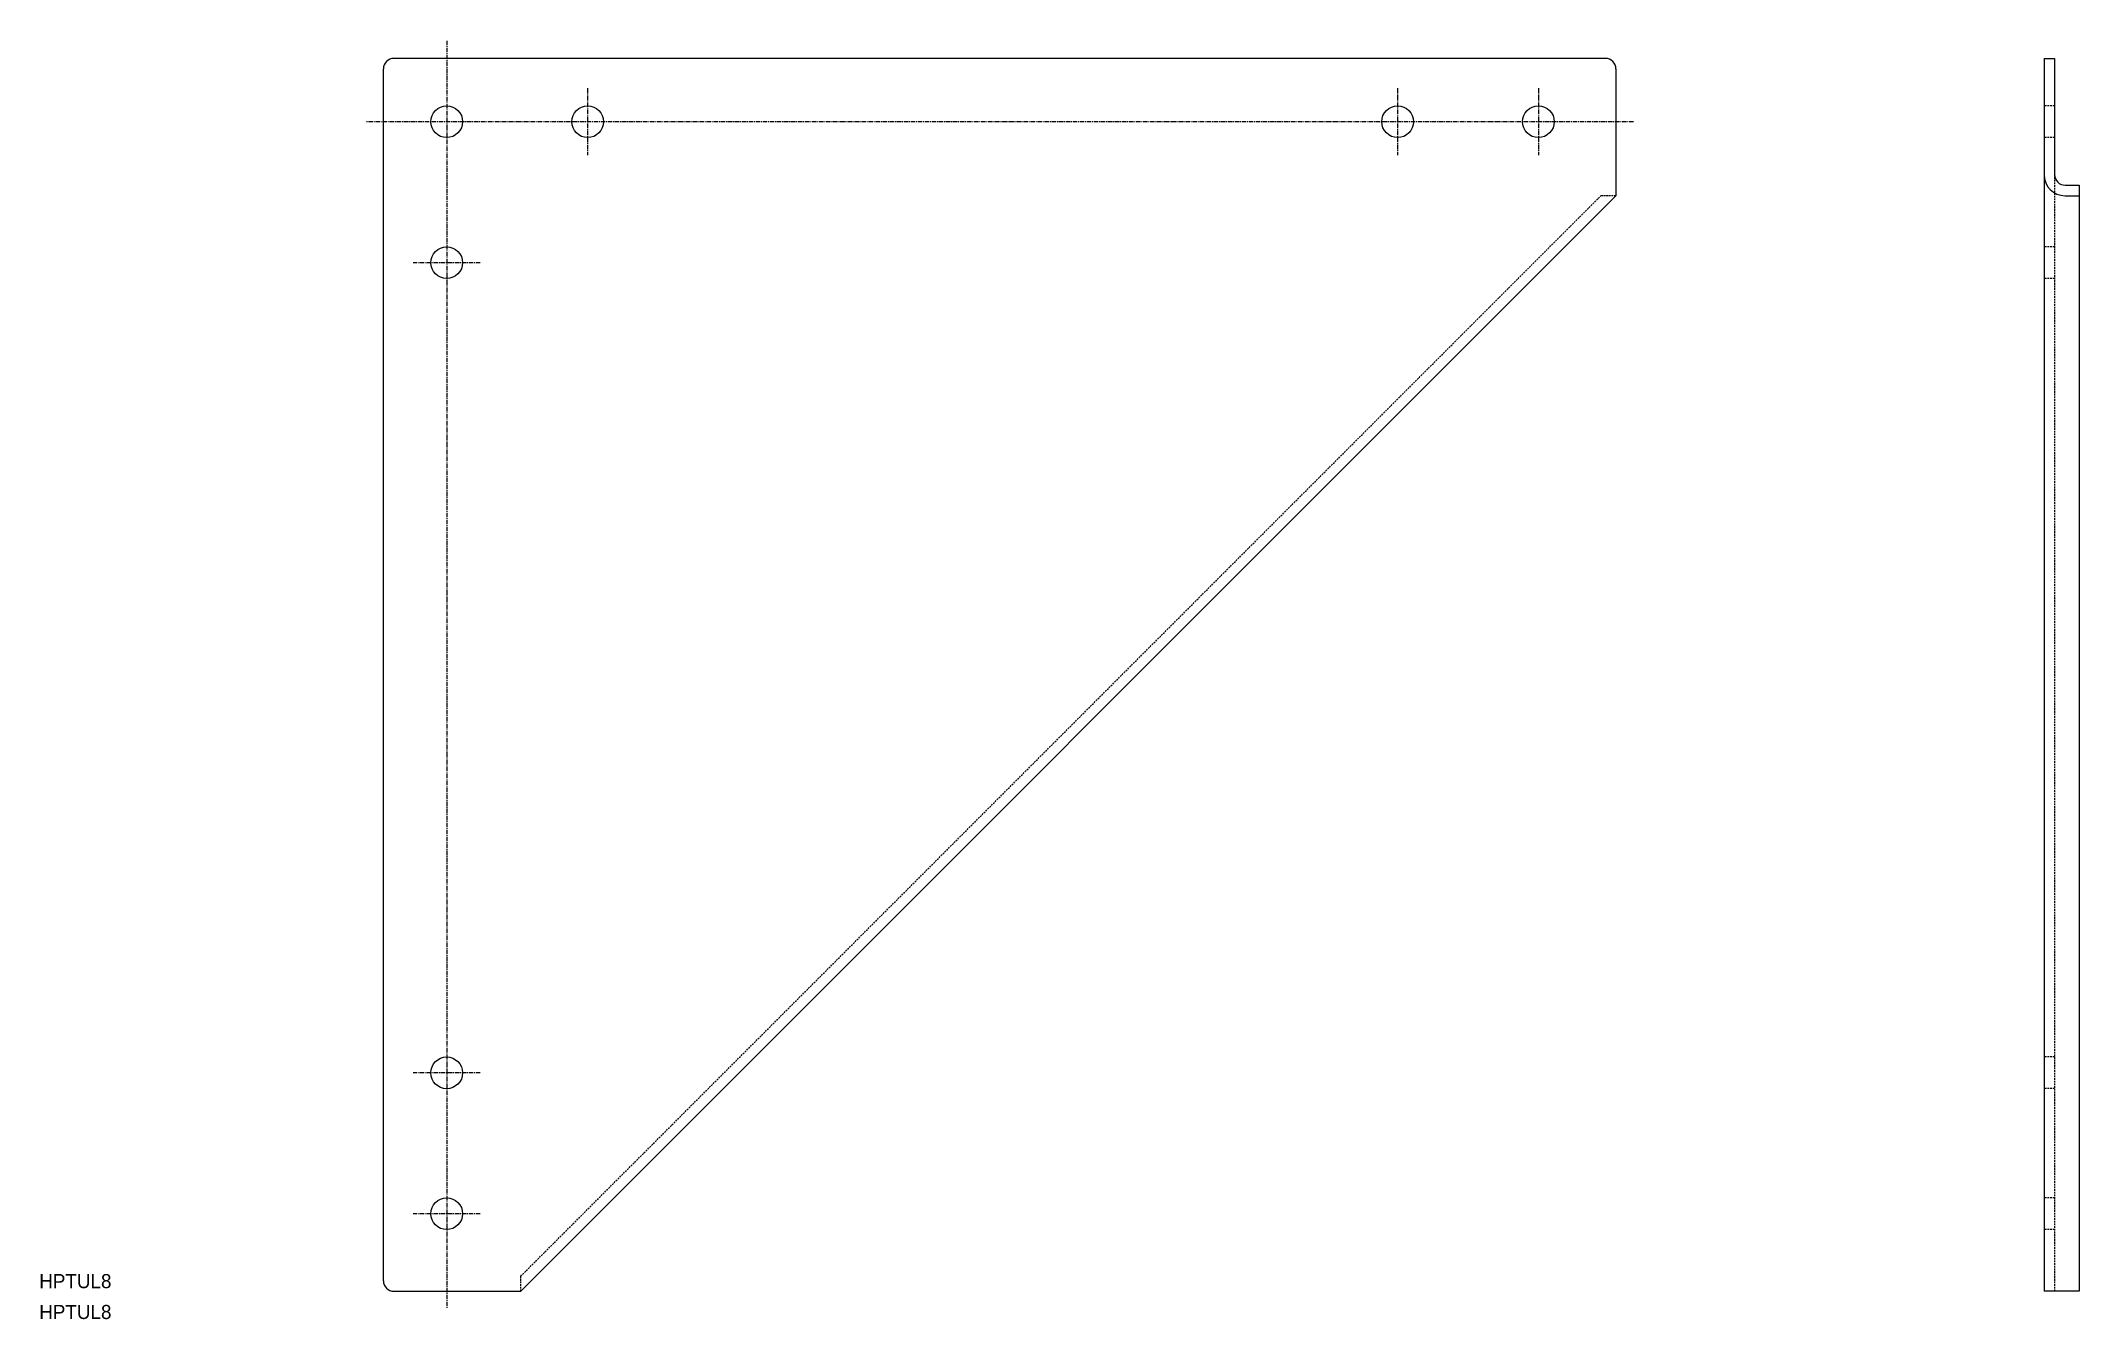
# Model space of a CAD drawing. Extents: x 0 to 579, y -5 to 358.
import ezdxf

# ---------------------------------------------------------------- set-up
doc = ezdxf.new("R2010")
doc.units = 0
doc.linetypes.add('CENTER', pattern=[2, 1.25, -0.25, 0.25, -0.25])
doc.linetypes.add('DASHED', pattern=[0.75, 0.5, -0.25])
doc.layers.get('0').update_dxf_attribs({"linetype": 'CONTINUOUS'})
doc.layers.add('CENTER', color=1, linetype='CENTER')

msp = doc.modelspace()

# ---------------------------------------------------------------- linework, layer by layer
at = {"color": 7, "linetype": 'CONTINUOUS'}
for p, q in [((97.72, 6.01), (97.72, 350.01)), ((444.72, 353.01), (100.72, 353.01)), ((447.72, 350.01), (447.72, 314.01)), ((569.28, 353.01), (569.28, 3.01)), ((569.28, 353.01), (572.28, 353.01)), ((572.28, 353.01), (572.28, 320.01)), ((136.72, 3.01), (447.72, 314.01)), ((575.28, 317.01), (579.28, 317.01)), ((575.28, 314.01), (579.28, 314.01)), ((579.28, 317.01), (579.28, 3.01)), ((100.72, 3.01), (136.72, 3.01)), ((579.28, 3.01), (569.28, 3.01))]:
    msp.add_line(p, q, dxfattribs=at)
at = {"color": 3, "linetype": 'DASHED'}
for p, q in [((572.28, 339.52), (569.28, 339.52)), ((572.28, 330.52), (569.28, 330.52)), ((572.28, 320.01), (572.28, 3.01)), ((136.72, 7.27), (443.45, 314.01)), ((447.72, 314.01), (443.45, 314.01)), ((572.28, 299.52), (569.28, 299.52)), ((572.28, 290.52), (569.28, 290.52)), ((572.28, 69.52), (569.28, 69.52)), ((572.28, 60.52), (569.28, 60.52)), ((572.28, 29.52), (569.28, 29.52)), ((572.28, 20.52), (569.28, 20.52)), ((136.72, 3.01), (136.72, 7.27))]:
    msp.add_line(p, q, dxfattribs=at)
at = {"color": 7, "linetype": 'CONTINUOUS'}
for centre in [(115.72, 335.01), (155.72, 335.01), (385.72, 335.02), (425.72, 335.02), (115.72, 295.01), (115.72, 65.01), (115.72, 25.01)]:
    msp.add_circle(centre, 4.5, dxfattribs=at)
for centre, radius, start, end in [((100.72, 350.01), 3, 90, 180), ((444.72, 350.01), 3, 0, 90), ((575.28, 320.01), 6, 180, 270), ((575.28, 320.01), 3, 180, 270), ((100.72, 6.01), 3, 180, 270)]:
    msp.add_arc(centre, radius, start, end, dxfattribs=at)
at = {"layer": 'CENTER', "color": 1, "linetype": 'CENTER'}
for p, q in [((115.72, 358.01), (115.72, -1.99)), ((155.72, 344.51), (155.72, 325.51)), ((385.72, 344.52), (385.72, 325.52)), ((425.72, 344.52), (425.72, 325.52)), ((452.72, 335.01), (92.72, 335.01)), ((125.22, 295.01), (106.22, 295.01)), ((125.22, 65.01), (106.22, 65.01)), ((125.22, 25.01), (106.22, 25.01))]:
    msp.add_line(p, q, dxfattribs=at)

# ---------------------------------------------------------------- texts
at = {"color": 7, "linetype": 'CONTINUOUS'}
for p in [(0, 3.88), (0, -4.88)]:
    msp.add_text('HPTUL8', height=4, dxfattribs=at).set_placement(p)

doc.saveas('drawing.dxf')
